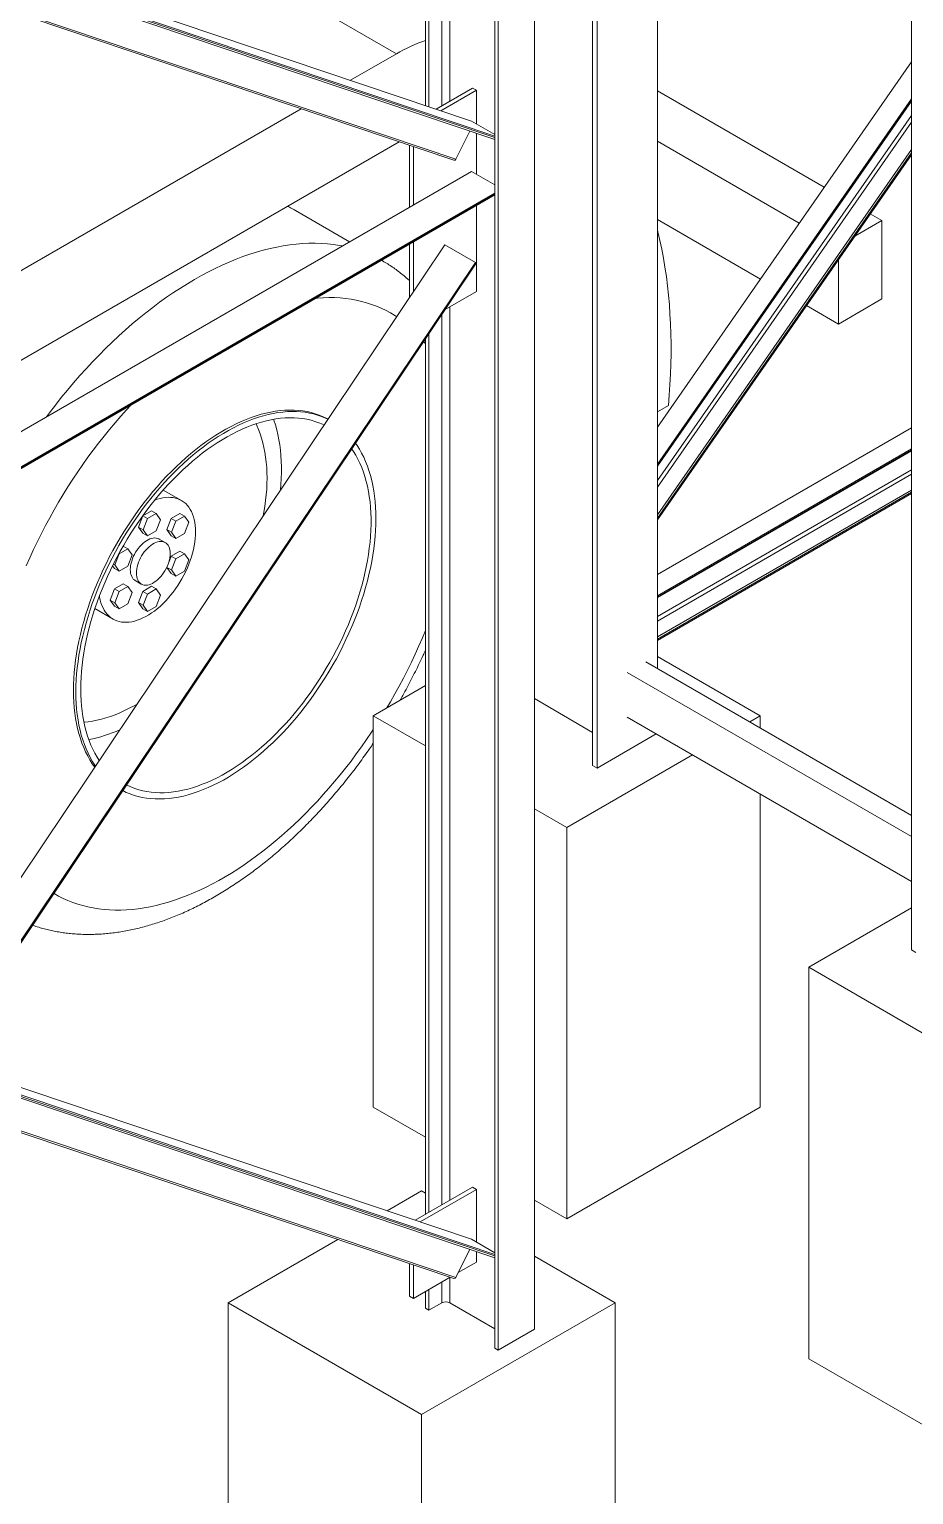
# Model space of a CAD drawing. Header units: millimetres. Extents: x 26816 to 90584, y 11074 to 56542.
# Drawn here: x 47872 to 49165, y 31324 to 33464 of the extents above; entities that cross this region are included whole.
import ezdxf

# ---------------------------------------------------------------- set-up
doc = ezdxf.new("R2010")
doc.units = ezdxf.units.MM
doc.layers.add('MAU_TÍM', color=4, linetype='Continuous', lineweight=25)
doc.layers.add('MAU_XAM', color=8, linetype='Continuous')
doc.layers.add('MAU_XANH', color=5, linetype='Continuous')

msp = doc.modelspace()

# ---------------------------------------------------------------- linework, layer by layer
at = {"layer": 'MAU_TÍM', "linetype": 'Continuous', "lineweight": 0}
for p, q in [((47934.1, 33702.1), (48408.9, 33428.1)), ((48341.8, 33389.3), (48408.9, 33428.1)), ((49034.1, 33233.1), (48790.4, 33373.8)), ((47146.3, 32699.2), (48269.5, 33347.6)), ((47003.2, 32486), (48412.6, 33299.6)), ((48997.6, 33180.7), (48790.4, 33300.3)), ((48340.2, 33153.5), (48261.3, 33199.1)), ((49118.4, 33184.4), (49101.4, 33194.2)), ((48940.9, 33099.1), (48790.4, 33186)), ((49078.6, 33161.5), (49118.4, 33184.4)), ((49118.4, 33184.4), (49118.4, 33070.1)), ((48388.6, 33125.6), (48387.1, 33126.5)), ((49054.8, 33033.4), (49054.8, 33127.2)), ((49118.4, 33070.1), (49054.8, 33033.4)), ((49054.8, 33033.4), (49008.2, 33060.3)), ((48448.8, 33007.8), (48451.3, 33004.5)), ((48790.4, 32905.3), (48806.2, 32914.4)), ((48094.7, 32775.7), (48068.1, 32791)), ((48038.3, 32753.3), (48031.9, 32736.8)), ((48051, 32760.6), (48038.3, 32753.3)), ((48038.3, 32753.3), (48045, 32749.4)), ((48038.7, 32733), (48045, 32749.4)), ((48045, 32749.4), (48057.7, 32756.7)), ((48051, 32760.6), (48057.7, 32756.7)), ((48057.7, 32756.7), (48064.1, 32747.7)), ((48064.1, 32747.7), (48057.7, 32731.3)), ((48079.6, 32749.6), (48073.3, 32733.2)), ((48092.4, 32756.9), (48079.6, 32749.6)), ((48079.6, 32749.6), (48086.3, 32745.7)), ((48080, 32729.3), (48086.3, 32745.7)), ((48086.3, 32745.7), (48099.1, 32753)), ((48092.4, 32756.9), (48099.1, 32753)), ((48099.1, 32753), (48105.4, 32744)), ((48105.4, 32744), (48099.1, 32727.6)), ((48031.9, 32736.8), (48038.3, 32727.8)), ((48031.9, 32736.8), (48038.7, 32733)), ((48038.3, 32727.8), (48045, 32723.9)), ((48045, 32723.9), (48038.7, 32733)), ((48057.7, 32731.3), (48045, 32723.9)), ((48073.3, 32733.2), (48079.6, 32724.1)), ((48073.3, 32733.2), (48080, 32729.3)), ((48079.6, 32724.1), (48086.3, 32720.2)), ((48086.3, 32720.2), (48080, 32729.3)), ((48099.1, 32727.6), (48086.3, 32720.2)), ((48003.7, 32698), (48016.4, 32705.3)), ((48009.7, 32709.2), (48009.3, 32709)), ((48009.7, 32709.2), (48016.4, 32705.3)), ((48016.4, 32705.3), (48022.8, 32696.2)), ((48071, 32714.3), (48062.2, 32719.4)), ((48092.4, 32701.8), (48079.6, 32694.4)), ((48092.4, 32701.8), (48099.1, 32697.9)), ((47994.1, 32680.5), (47997, 32676.4)), ((47995.2, 32682.8), (47997.3, 32681.6)), ((47997.3, 32681.6), (48003.7, 32698)), ((48003.7, 32672.5), (47997.3, 32681.6)), ((48003.3, 32698.2), (48003.7, 32698)), ((48016.4, 32679.8), (48003.7, 32672.5)), ((48022.8, 32696.2), (48016.4, 32679.8)), ((48073.6, 32679), (48073.3, 32678)), ((48079.6, 32694.4), (48076, 32685.1)), ((48079.6, 32694.4), (48086.3, 32690.6)), ((48080, 32674.2), (48086.3, 32690.6)), ((48086.3, 32690.6), (48099.1, 32697.9)), ((48099.1, 32697.9), (48105.4, 32688.9)), ((48105.4, 32688.9), (48099.1, 32672.5)), ((47997, 32676.4), (48003.7, 32672.5)), ((48027.2, 32658.8), (48036, 32653.7)), ((48073.3, 32678), (48079.6, 32669)), ((48073.3, 32678), (48080, 32674.2)), ((48079.6, 32669), (48086.3, 32665.1)), ((48086.3, 32665.1), (48080, 32674.2)), ((48099.1, 32672.5), (48086.3, 32665.1)), ((47997, 32646.7), (47990.6, 32630.3)), ((48009.7, 32654.1), (47997, 32646.7)), ((47997, 32646.7), (48003.7, 32642.8)), ((47997.3, 32626.4), (48003.7, 32642.8)), ((48003.7, 32642.8), (48016.4, 32650.2)), ((48009.7, 32654.1), (48016.4, 32650.2)), ((48016.4, 32650.2), (48022.8, 32641.1)), ((48022.8, 32641.1), (48016.4, 32624.7)), ((48038.3, 32643), (48031.9, 32626.6)), ((48051, 32650.4), (48038.3, 32643)), ((48038.3, 32643), (48045, 32639.1)), ((48038.7, 32622.7), (48045, 32639.1)), ((48045, 32639.1), (48057.7, 32646.5)), ((48051, 32650.4), (48057.7, 32646.5)), ((48057.7, 32646.5), (48064.1, 32637.4)), ((48064.1, 32637.4), (48057.7, 32621)), ((47968.1, 32617.8), (47994.7, 32602.5)), ((47990.6, 32630.3), (47997, 32621.3)), ((47990.6, 32630.3), (47997.3, 32626.4)), ((47997, 32621.3), (48003.7, 32617.4)), ((48003.7, 32617.4), (47997.3, 32626.4)), ((48016.4, 32624.7), (48003.7, 32617.4)), ((48031.9, 32626.6), (48038.3, 32617.6)), ((48031.9, 32626.6), (48038.7, 32622.7)), ((48038.3, 32617.6), (48045, 32613.7)), ((48045, 32613.7), (48038.7, 32622.7)), ((48057.7, 32621), (48045, 32613.7))]:
    msp.add_line(p, q, dxfattribs=at)
at = {"layer": 'MAU_TÍM', "linetype": 'Continuous', "lineweight": 0, "flags": 128}
for points in [[(48249.4, 33205.4), (48254, 33203.1), (48261.3, 33199.1)], [(48806.2, 32914.4), (48807.5, 32929.7), (48808.5, 32945), (48809.3, 32960.1), (48809.8, 32975), (48810.1, 32989.9), (48810.1, 33004.6), (48809.9, 33019.1), (48809.4, 33033.5), (48808.6, 33047.7), (48807.7, 33061.8), (48806.4, 33075.7), (48805, 33089.4), (48803.3, 33103), (48801.3, 33116.4), (48799.1, 33129.6), (48796.6, 33142.5), (48794, 33155.3), (48791, 33167.9), (48790.4, 33170.4)], [(47897.5, 32897.9), (47901.8, 32903.6), (47910.4, 32914.9), (47919.1, 32926), (47928, 32936.8), (47937, 32947.5), (47946.2, 32958), (47955.4, 32968.2), (47964.8, 32978.3), (47974.2, 32988.1), (47983.8, 32997.7), (47993.4, 33007), (48003.1, 33016.1), (48012.9, 33025), (48022.8, 33033.6), (48032.7, 33041.9), (48042.7, 33049.9), (48052.8, 33057.7), (48062.8, 33065.2), (48073, 33072.4), (48083.1, 33079.4), (48093.2, 33086), (48103.4, 33092.3), (48113.6, 33098.4), (48123.8, 33104.1), (48134, 33109.5), (48144.1, 33114.6), (48154.3, 33119.4), (48164.4, 33123.8), (48174.4, 33128), (48184.5, 33131.8), (48194.5, 33135.2), (48204.4, 33138.4), (48214.3, 33141.2), (48224.1, 33143.6), (48233.8, 33145.8), (48243.4, 33147.6), (48253, 33149), (48262.4, 33150.1), (48271.8, 33150.9), (48281, 33151.3), (48290.2, 33151.4), (48299.2, 33151.1), (48308.1, 33150.5), (48316.8, 33149.5), (48325.4, 33148.2), (48329.7, 33147.4)], [(48387.1, 33126.5), (48388.6, 33125.6), (48388.6, 33125.6)], [(48291.4, 33071.2), (48293.4, 33071.4), (48301.9, 33071.9), (48310.2, 33072.1), (48318.5, 33072), (48326.6, 33071.5), (48334.6, 33070.7), (48342.5, 33069.7), (48350.2, 33068.3), (48357.8, 33066.5), (48365.3, 33064.5), (48372.6, 33062.1), (48379.7, 33059.5), (48386.7, 33056.5), (48393.6, 33053.2), (48400.2, 33049.6), (48406.7, 33045.7), (48409.2, 33044.1)], [(47867.8, 32680.4), (47873, 32692.2), (47878.5, 32704), (47884.1, 32715.8), (47889.9, 32727.5), (47896, 32739.1), (47902.2, 32750.6), (47908.6, 32762), (47915.2, 32773.3), (47921.9, 32784.6), (47928.8, 32795.7), (47935.9, 32806.7), (47943.1, 32817.5), (47950.5, 32828.3), (47958, 32838.8), (47965.7, 32849.3), (47973.5, 32859.5), (47981.5, 32869.6), (47989.5, 32879.5), (47997.7, 32889.3), (48006, 32898.8), (48014.4, 32908.2), (48020.6, 32914.9)], [(48308.9, 32894.5), (48307.1, 32895.4), (48301.6, 32898.1), (48296, 32900.4), (48290.2, 32902.4), (48284.3, 32904.1), (48278.2, 32905.5), (48272, 32906.5), (48265.6, 32907.3), (48259.2, 32907.7), (48252.6, 32907.8), (48245.9, 32907.5), (48239.1, 32907), (48232.2, 32906.1), (48225.2, 32904.9), (48218.1, 32903.4), (48211, 32901.6), (48203.8, 32899.4), (48196.5, 32896.9), (48189.2, 32894.2), (48181.9, 32891.1), (48174.5, 32887.7), (48167.1, 32884), (48159.7, 32880), (48152.3, 32875.7), (48144.9, 32871.2), (48137.5, 32866.3), (48130.2, 32861.2), (48122.8, 32855.8), (48115.5, 32850.2), (48108.3, 32844.3), (48101.1, 32838.1), (48094, 32831.7), (48086.9, 32825.1), (48079.9, 32818.2), (48073, 32811.1), (48066.2, 32803.8), (48059.5, 32796.3), (48052.9, 32788.6), (48046.4, 32780.7), (48040.1, 32772.7), (48033.9, 32764.4), (48027.8, 32756), (48021.9, 32747.5), (48016.1, 32738.8), (48010.5, 32730), (48005, 32721.1), (47999.7, 32712), (47994.6, 32702.9), (47989.7, 32693.7), (47985, 32684.3), (47980.4, 32675), (47976.1, 32665.5), (47972, 32656), (47968.1, 32646.5), (47964.4, 32637), (47960.9, 32627.4), (47957.6, 32617.9), (47954.6, 32608.3), (47951.8, 32598.8), (47949.2, 32589.3), (47946.9, 32579.8), (47944.8, 32570.4), (47942.9, 32561.1), (47941.3, 32551.8), (47939.9, 32542.6), (47938.8, 32533.5), (47938, 32524.5), (47937.3, 32515.6), (47937, 32506.9), (47936.8, 32498.2)], [(47940.4, 32496.2), (47940.5, 32504.8), (47940.9, 32513.6), (47941.5, 32522.5), (47942.4, 32531.5), (47943.5, 32540.6), (47944.8, 32549.7), (47946.5, 32559), (47948.3, 32568.4), (47950.4, 32577.8), (47952.8, 32587.2), (47955.3, 32596.7), (47958.1, 32606.3), (47961.2, 32615.8), (47964.4, 32625.4), (47967.9, 32634.9), (47971.6, 32644.5), (47975.5, 32654), (47979.7, 32663.5), (47984, 32672.9), (47988.5, 32682.3), (47993.2, 32691.6), (47998.2, 32700.8), (48003.3, 32710), (48008.5, 32719), (48014, 32728), (48019.6, 32736.8), (48025.4, 32745.5), (48031.3, 32754), (48037.4, 32762.4), (48043.6, 32770.6), (48050, 32778.7), (48056.4, 32786.6), (48063, 32794.3), (48069.7, 32801.8), (48076.5, 32809.1), (48083.4, 32816.2), (48090.4, 32823), (48097.5, 32829.7), (48104.6, 32836.1), (48111.8, 32842.2), (48119.1, 32848.1), (48126.4, 32853.8), (48133.7, 32859.2), (48141.1, 32864.3), (48148.5, 32869.1), (48155.9, 32873.7), (48163.3, 32878), (48170.7, 32882), (48178.1, 32885.6), (48185.4, 32889), (48192.8, 32892.1), (48200.1, 32894.9), (48207.3, 32897.4), (48214.5, 32899.5), (48221.6, 32901.3), (48228.7, 32902.9), (48235.7, 32904.1), (48242.6, 32904.9), (48249.4, 32905.5), (48256.1, 32905.7), (48262.7, 32905.6), (48269.2, 32905.2), (48275.5, 32904.5), (48281.7, 32903.4), (48287.8, 32902.1), (48293.7, 32900.4), (48299.5, 32898.4), (48305.1, 32896), (48308.8, 32894.3)], [(47947.4, 32500.3), (47947.6, 32508.8), (47947.9, 32517.4), (47948.6, 32526.1), (47949.4, 32535), (47950.6, 32543.9), (47951.9, 32553), (47953.5, 32562.1), (47955.4, 32571.3), (47957.5, 32580.6), (47959.8, 32589.9), (47962.4, 32599.2), (47965.2, 32608.6), (47968.2, 32618), (47971.5, 32627.4), (47975, 32636.8), (47978.6, 32646.2), (47982.6, 32655.6), (47986.7, 32664.9), (47991, 32674.1), (47995.5, 32683.3), (48000.2, 32692.5), (48005.1, 32701.5), (48010.2, 32710.5), (48015.5, 32719.3), (48020.9, 32728.1), (48026.5, 32736.7), (48032.2, 32745.2), (48038.1, 32753.5), (48044.2, 32761.7), (48050.4, 32769.7), (48056.7, 32777.6), (48063.1, 32785.2), (48069.6, 32792.7), (48076.3, 32800), (48083, 32807), (48089.9, 32813.9), (48096.8, 32820.5), (48103.8, 32826.9), (48110.8, 32833), (48118, 32838.9), (48125.1, 32844.6), (48132.3, 32850), (48139.6, 32855.1), (48146.8, 32859.9), (48154.1, 32864.5), (48161.4, 32868.8), (48168.7, 32872.7), (48175.9, 32876.4), (48183.2, 32879.8), (48190.4, 32882.9), (48197.6, 32885.7), (48204.7, 32888.2), (48211.8, 32890.3), (48218.9, 32892.2), (48225.8, 32893.7), (48232.7, 32894.9), (48239.5, 32895.8), (48246.2, 32896.4), (48252.8, 32896.6), (48259.3, 32896.5), (48265.6, 32896.1), (48271.9, 32895.4), (48278, 32894.3), (48284, 32893), (48289.8, 32891.3), (48295.5, 32889.3), (48301, 32887), (48303.1, 32886)], [(48229.1, 32894.3), (48229.7, 32892.8), (48231.9, 32886), (48233.9, 32879.1), (48235.6, 32871.9), (48237.1, 32864.5), (48238.4, 32857), (48239.4, 32849.2), (48240.1, 32841.3), (48240.6, 32833.2), (48240.9, 32824.9), (48240.9, 32816.5), (48240.6, 32808), (48240.1, 32799.3), (48239.4, 32790.9)], [(48203.6, 32887.8), (48204.8, 32885.2), (48207.4, 32879.3), (48209.7, 32873.1), (48211.8, 32866.7), (48213.6, 32860.1), (48215.2, 32853.3), (48216.6, 32846.3), (48217.7, 32839.1), (48218.6, 32831.7), (48219.2, 32824.1), (48219.5, 32816.4), (48219.7, 32808.5), (48219.5, 32800.4), (48219.2, 32792.3), (48218.6, 32784), (48217.7, 32775.6), (48216.6, 32767.1), (48215.2, 32758.5), (48214.3, 32753.5)], [(48349.1, 32859.3), (48351.2, 32856.2), (48354.7, 32850.7), (48358, 32844.9), (48361, 32838.9), (48363.8, 32832.6), (48366.4, 32826), (48368.7, 32819.3), (48370.8, 32812.3), (48372.7, 32805.1), (48374.3, 32797.7), (48375.6, 32790), (48376.8, 32782.2), (48377.6, 32774.2), (48378.3, 32766.1), (48378.6, 32757.8), (48378.8, 32749.3), (48378.6, 32740.7), (48378.3, 32731.9), (48377.6, 32723), (48376.8, 32714), (48375.6, 32704.9), (48374.3, 32695.7), (48372.7, 32686.5), (48370.8, 32677.1), (48368.7, 32667.7), (48366.4, 32658.2), (48363.8, 32648.7), (48361, 32639.2), (48358, 32629.7), (48354.7, 32620.1), (48351.2, 32610.5), (48347.5, 32601), (48343.6, 32591.5), (48339.5, 32582), (48335.1, 32572.6), (48330.6, 32563.2), (48325.9, 32553.9), (48321, 32544.7), (48315.9, 32535.5), (48310.6, 32526.5), (48305.1, 32517.5), (48299.5, 32508.7), (48293.7, 32500), (48287.8, 32491.5), (48281.7, 32483.1), (48275.5, 32474.9), (48269.2, 32466.8), (48262.7, 32458.9), (48256.1, 32451.2), (48249.4, 32443.7), (48242.6, 32436.4), (48235.7, 32429.3), (48228.7, 32422.5), (48221.6, 32415.8), (48214.5, 32409.4), (48207.3, 32403.3), (48200.1, 32397.4), (48192.8, 32391.7), (48185.4, 32386.3), (48178.1, 32381.2), (48170.7, 32376.4), (48163.3, 32371.8), (48155.9, 32367.5), (48148.5, 32363.5), (48141.1, 32359.8), (48133.7, 32356.5), (48126.4, 32353.4), (48119.1, 32350.6), (48111.8, 32348.1), (48104.6, 32346), (48097.5, 32344.1), (48090.4, 32342.6), (48083.4, 32341.4), (48076.5, 32340.5), (48069.7, 32340), (48063, 32339.8), (48056.4, 32339.8), (48050, 32340.3), (48043.6, 32341), (48037.4, 32342.1), (48031.3, 32343.4), (48025.4, 32345.1), (48019.6, 32347.1), (48014, 32349.5), (48008.8, 32352)], [(48343.5, 32850.9), (48345.9, 32847.3), (48349.3, 32841.8), (48352.5, 32836), (48355.4, 32830), (48358.1, 32823.7), (48360.5, 32817.2), (48362.7, 32810.5), (48364.7, 32803.6), (48366.4, 32796.4), (48367.9, 32789), (48369.2, 32781.4), (48370.2, 32773.7), (48370.9, 32765.8), (48371.4, 32757.7), (48371.7, 32749.4), (48371.7, 32741), (48371.4, 32732.4), (48370.9, 32723.8), (48370.2, 32715), (48369.2, 32706.1), (48367.9, 32697), (48366.4, 32688), (48364.7, 32678.8), (48362.7, 32669.5), (48360.5, 32660.3), (48358.1, 32650.9), (48355.4, 32641.6), (48352.5, 32632.2), (48349.3, 32622.8), (48345.9, 32613.4), (48342.4, 32604), (48338.6, 32594.6), (48334.5, 32585.3), (48330.3, 32576), (48325.9, 32566.7), (48321.3, 32557.6), (48316.5, 32548.5), (48311.5, 32539.5), (48306.3, 32530.6), (48301, 32521.8), (48295.5, 32513.1), (48289.8, 32504.5), (48284, 32496.1), (48278, 32487.9), (48271.9, 32479.8), (48265.6, 32471.8), (48259.3, 32464.1), (48252.8, 32456.5), (48246.2, 32449.1), (48239.5, 32442), (48232.7, 32435), (48225.8, 32428.3), (48218.9, 32421.8), (48211.8, 32415.5), (48204.7, 32409.5), (48197.6, 32403.7), (48190.4, 32398.2), (48183.2, 32392.9), (48175.9, 32388), (48168.7, 32383.3), (48161.4, 32378.8), (48154.1, 32374.7), (48146.8, 32370.9), (48139.6, 32367.3), (48132.3, 32364.1), (48125.1, 32361.2), (48118, 32358.5), (48110.8, 32356.2), (48103.8, 32354.2), (48096.8, 32352.5), (48089.9, 32351.1), (48083, 32350.1), (48076.3, 32349.4), (48069.6, 32349), (48063.1, 32348.9), (48056.7, 32349.1), (48050.4, 32349.7), (48044.2, 32350.6), (48038.1, 32351.8), (48032.2, 32353.3), (48026.5, 32355.2), (48020.9, 32357.3), (48015.5, 32359.8), (48014.4, 32360.3)], [(48055.4, 32776), (48059.2, 32777.4), (48063.3, 32778.6), (48067.3, 32779.5), (48071.2, 32780.1), (48075.1, 32780.4), (48078.8, 32780.3), (48082.4, 32779.9), (48085.9, 32779.2), (48089.2, 32778.2), (48092.4, 32776.9), (48095.4, 32775.2), (48098.2, 32773.3), (48100.9, 32771.1), (48103.3, 32768.6), (48105.5, 32765.8), (48107.6, 32762.7), (48109.4, 32759.4), (48110.9, 32755.8), (48112.3, 32752), (48113.4, 32747.9), (48114.3, 32743.7), (48114.9, 32739.3), (48115.2, 32734.7), (48115.4, 32729.9), (48115.2, 32725), (48114.9, 32720), (48114.3, 32714.8), (48113.4, 32709.6), (48112.3, 32704.3), (48110.9, 32698.9), (48109.4, 32693.5), (48107.6, 32688.1), (48105.5, 32682.7), (48103.3, 32677.3), (48100.9, 32672), (48098.2, 32666.7), (48095.4, 32661.5), (48092.4, 32656.4), (48089.2, 32651.4), (48085.9, 32646.5), (48082.4, 32641.8), (48078.8, 32637.3), (48075.1, 32632.9), (48071.2, 32628.8), (48067.3, 32624.8), (48063.3, 32621.1), (48059.2, 32617.6), (48055.1, 32614.3), (48050.9, 32611.4), (48046.8, 32608.7), (48042.6, 32606.3), (48038.4, 32604.1), (48034.2, 32602.3), (48030.1, 32600.8), (48026, 32599.6), (48022, 32598.7), (48018.1, 32598.1), (48014.3, 32597.8), (48010.5, 32597.9), (48006.9, 32598.2), (48003.4, 32598.9), (48000.1, 32600), (47996.9, 32601.3), (47993.9, 32602.9), (47991.1, 32604.9), (47988.5, 32607.1), (47986, 32609.6), (47983.8, 32612.4), (47981.8, 32615.5), (47980, 32618.8), (47978.4, 32622.4), (47977, 32626.2), (47975.9, 32630.2), (47975.1, 32634.5), (47974.8, 32636.3)], [(48019.9, 32674.8), (48020, 32677.8), (48020.4, 32680.8), (48021, 32684), (48021.9, 32687.2), (48023, 32690.5), (48024.3, 32693.7), (48025.9, 32696.9), (48027.6, 32700), (48029.5, 32702.9), (48031.6, 32705.8), (48033.8, 32708.4), (48036.1, 32710.9), (48038.5, 32713.2), (48040.9, 32715.2), (48043.4, 32716.9), (48045.9, 32718.3), (48048.4, 32719.5), (48050.9, 32720.3), (48053.3, 32720.8), (48055.6, 32721), (48057.8, 32720.9), (48059.8, 32720.4), (48061.7, 32719.6), (48062.2, 32719.4)], [(48028.8, 32669.7), (48028.9, 32672.7), (48029.3, 32675.7), (48029.9, 32678.9), (48030.8, 32682.1), (48031.9, 32685.4), (48033.2, 32688.6), (48034.7, 32691.8), (48036.4, 32694.8), (48038.4, 32697.8), (48040.4, 32700.7), (48042.6, 32703.3), (48044.9, 32705.8), (48047.3, 32708.1), (48049.8, 32710.1), (48052.2, 32711.8), (48054.8, 32713.2), (48057.2, 32714.4), (48059.7, 32715.2), (48062.1, 32715.7), (48064.4, 32715.9), (48066.6, 32715.8), (48068.6, 32715.3), (48070.6, 32714.5), (48072.3, 32713.4), (48073.8, 32712), (48075.1, 32710.3), (48076.2, 32708.4), (48077.1, 32706.2), (48077.7, 32703.7), (48078.1, 32701.1), (48078.2, 32698.3), (48078.1, 32695.3), (48077.7, 32692.2), (48077.1, 32689.1), (48076.2, 32685.8), (48075.1, 32682.6), (48073.8, 32679.4), (48072.3, 32676.2), (48070.6, 32673.1), (48068.6, 32670.1), (48066.6, 32667.3), (48064.4, 32664.6), (48062.1, 32662.1), (48059.7, 32659.9), (48057.2, 32657.9), (48054.8, 32656.2), (48052.2, 32654.7), (48049.8, 32653.6), (48047.3, 32652.7), (48044.9, 32652.2), (48042.6, 32652), (48040.4, 32652.2), (48038.4, 32652.6), (48036.4, 32653.4), (48034.7, 32654.5), (48033.2, 32655.9), (48031.9, 32657.6), (48030.8, 32659.6), (48029.9, 32661.8), (48029.3, 32664.2), (48028.9, 32666.9), (48028.8, 32669.7)], [(48027.2, 32658.8), (48025.9, 32659.6), (48024.3, 32661), (48023, 32662.7), (48021.9, 32664.7), (48021, 32666.9), (48020.4, 32669.3), (48020, 32672), (48019.9, 32674.8)], [(48451.3, 32586), (48446.8, 32575.1), (48441.7, 32563.3), (48436.3, 32551.4), (48430.8, 32539.7), (48425.1, 32528), (48419.1, 32516.3), (48413, 32504.7), (48406.7, 32493.3), (48400.2, 32481.9), (48394.9, 32472.9)], [(47936.8, 32498.2), (47937, 32489.8), (47937.3, 32481.4), (47938, 32473.3), (47938.8, 32465.3), (47939.9, 32457.5), (47941.3, 32449.9), (47942.9, 32442.5), (47944.8, 32435.3), (47946.9, 32428.3), (47949.2, 32421.5), (47951.8, 32415), (47954.6, 32408.7), (47957.6, 32402.6), (47960.9, 32396.8), (47964.4, 32391.3), (47967.9, 32386.2)], [(47968.9, 32387.7), (47967.9, 32389.3), (47964.4, 32394.8), (47961.2, 32400.6), (47958.1, 32406.6), (47955.3, 32412.9), (47952.8, 32419.5), (47950.4, 32426.2), (47948.3, 32433.2), (47946.5, 32440.4), (47944.8, 32447.8), (47943.5, 32455.5), (47942.4, 32463.3), (47941.5, 32471.2), (47940.9, 32479.4), (47940.5, 32487.7), (47940.4, 32496.2)], [(47974.6, 32396.1), (47971.5, 32400.9), (47968.2, 32406.5), (47965.2, 32412.4), (47962.4, 32418.6), (47959.8, 32425), (47957.5, 32431.6), (47955.4, 32438.4), (47953.5, 32445.5), (47951.9, 32452.8), (47950.6, 32460.2), (47949.4, 32467.9), (47948.6, 32475.7), (47947.9, 32483.8), (47947.6, 32491.9), (47947.4, 32500.3)], [(48029.7, 32478.4), (48025.3, 32475.8), (48018.4, 32472.2), (48011.5, 32468.8), (48004.7, 32465.7), (47997.9, 32462.9), (47991.1, 32460.4), (47984.3, 32458.2), (47977.7, 32456.3), (47971.1, 32454.8), (47964.5, 32453.6), (47958.1, 32452.7), (47952.1, 32452.1)], [(48375, 32441.1), (48372.6, 32437.5), (48365.3, 32426.7), (48357.8, 32416), (48350.2, 32405.5), (48342.5, 32395.2), (48334.6, 32385), (48326.6, 32375), (48318.5, 32365.1), (48310.2, 32355.5), (48301.9, 32346.1), (48293.4, 32336.8), (48284.9, 32327.8), (48276.2, 32318.9), (48267.5, 32310.3), (48258.7, 32301.9), (48249.8, 32293.7), (48240.9, 32285.8), (48231.8, 32278.1), (48222.8, 32270.7), (48213.7, 32263.5), (48204.5, 32256.6), (48195.3, 32249.9), (48186.1, 32243.6), (48176.9, 32237.4), (48167.6, 32231.6), (48158.3, 32226), (48149.1, 32220.8), (48139.8, 32215.8), (48130.6, 32211.1), (48121.3, 32206.7), (48112.1, 32202.6), (48103, 32198.8), (48093.8, 32195.3), (48084.7, 32192.1), (48075.7, 32189.2), (48066.7, 32186.6), (48057.8, 32184.4), (48049, 32182.5), (48040.2, 32180.8), (48031.5, 32179.5), (48022.9, 32178.5), (48014.4, 32177.9), (48006, 32177.5), (47997.7, 32177.5), (47989.5, 32177.8), (47981.5, 32178.4), (47973.5, 32179.3), (47965.7, 32180.6), (47958, 32182.1), (47950.5, 32184), (47943.1, 32186.2), (47935.9, 32188.7), (47928.8, 32191.6), (47921.9, 32194.7), (47915.2, 32198.1), (47908.6, 32201.9), (47908.3, 32202.1)]]:
    msp.add_lwpolyline(points, dxfattribs=at)
at = {"layer": 'MAU_TÍM', "linetype": 'Continuous', "lineweight": 0}
for centre, radius, start, end in [((48530.2, 33220.5), 240.5, 109.1481, 120.3058), ((47923.8, 32618.7), 195.3, 280.4321, 294.4532)]:
    msp.add_arc(centre, radius, start, end, dxfattribs=at)
for points, knots in [([(48261.3, 33199), (48260.2, 33199.7), (48256.6, 33201.8), (48252.7, 33203.9), (48249.8, 33205.3), (48249.5, 33205.4)], [0, 0, 0, 0, 0.294385, 0.919763, 1, 1, 1, 1]), ([(48428, 33096.7), (48427.5, 33097.2), (48424.9, 33099.6), (48420, 33103.8), (48413.3, 33109.1), (48406.6, 33114.1), (48399.6, 33118.9), (48393.6, 33122.7), (48389.9, 33124.8), (48388.6, 33125.6)], [0, 0, 0, 0, 0.04457, 0.218391, 0.391645, 0.564426, 0.73683, 0.908958, 1, 1, 1, 1]), ([(48414.1, 32483.9), (48415.4, 32486.3), (48418.9, 32492.5), (48424.4, 32502.6), (48430.5, 32514.2), (48436.5, 32525.9), (48442.3, 32537.7), (48447.2, 32548.2), (48450.2, 32554.7), (48451.3, 32557.3)], [0, 0, 0, 0, 0.099122, 0.258575, 0.418039, 0.57752, 0.737025, 0.896561, 1, 1, 1, 1]), ([(47877, 32155.4), (47877.3, 32155.3), (47880.2, 32154.2), (47886, 32152.4), (47894.2, 32150.1), (47902.5, 32148), (47911, 32146.3), (47919.5, 32144.8), (47928.2, 32143.7), (47937.1, 32142.8), (47946, 32142.2), (47955, 32141.9), (47964.1, 32142), (47973.3, 32142.3), (47982.6, 32142.9), (47992, 32143.9), (48001.5, 32145.1), (48011, 32146.7), (48020.6, 32148.5), (48030.3, 32150.7), (48040, 32153.2), (48049.8, 32156), (48059.6, 32159), (48069.4, 32162.4), (48079.2, 32166.1), (48089.1, 32170), (48098.9, 32174.3), (48108.8, 32178.8), (48118.6, 32183.7), (48128.4, 32188.7), (48138.2, 32194.1), (48148, 32199.8), (48157.8, 32205.7), (48167.5, 32211.8), (48177.2, 32218.2), (48186.8, 32224.9), (48196.4, 32231.8), (48205.9, 32238.9), (48215.3, 32246.3), (48224.7, 32253.9), (48234, 32261.7), (48243.2, 32269.8), (48252.4, 32278), (48261.4, 32286.5), (48270.4, 32295.2), (48279.3, 32304), (48288.1, 32313.1), (48296.7, 32322.3), (48305.3, 32331.7), (48313.7, 32341.3), (48322.1, 32351.1), (48330.3, 32361.1), (48338.4, 32371.1), (48346.4, 32381.4), (48354.2, 32391.8), (48361.9, 32402.3), (48368.8, 32412.1), (48373.1, 32418.4), (48375, 32421.1)], [0, 0, 0, 0, 0.001973, 0.018958, 0.03599, 0.053077, 0.070228, 0.087449, 0.104748, 0.122128, 0.139596, 0.157152, 0.1748, 0.19254, 0.210371, 0.228291, 0.246298, 0.264387, 0.282555, 0.300795, 0.319101, 0.337468, 0.355888, 0.374355, 0.392863, 0.411404, 0.429974, 0.448566, 0.467174, 0.485796, 0.504425, 0.523059, 0.541693, 0.560325, 0.578952, 0.597572, 0.616184, 0.634787, 0.653379, 0.671961, 0.690531, 0.709089, 0.727635, 0.746169, 0.764692, 0.783203, 0.801704, 0.820193, 0.838673, 0.857143, 0.875604, 0.894056, 0.912501, 0.930938, 0.949369, 0.967794, 0.986214, 1, 1, 1, 1])]:
    msp.add_open_spline(points, degree=3, knots=knots, dxfattribs=at)
at = {"layer": 'MAU_XAM', "linetype": 'Continuous', "lineweight": 0}
for p, q in [((48940.6, 32461.4), (48790.4, 32548.1)), ((48451.3, 32505.5), (48375, 32461.4)), ((48375, 32461.4), (48451.3, 32417.3)), ((48375, 32461.4), (48375, 31889.8)), ((48925.1, 32452.4), (48940.6, 32461.4)), ((48940.6, 32461.4), (48940.6, 32443.4)), ((48657.8, 32298.1), (48841.7, 32404.2)), ((48940.6, 32347.1), (48940.6, 31889.8)), ((48610.4, 32325.4), (48657.8, 32298.1)), ((48657.8, 32298.1), (48657.8, 31726.5)), ((49161.6, 32180.7), (49011.4, 32094)), ((49011.4, 32094), (49011.4, 31522.4)), ((49011.4, 32094), (49294.2, 31930.7)), ((48375, 31889.8), (48451.3, 31845.7)), ((48657.8, 31726.5), (48940.6, 31889.8)), ((48445.7, 31767.4), (48395.2, 31738.3)), ((48451.3, 31764.2), (48445.7, 31767.4)), ((48610.4, 31753.9), (48657.8, 31726.5)), ((48323, 31696.6), (48162.8, 31604.1)), ((48728.5, 31604.1), (48610.4, 31672.3)), ((48162.8, 31604.1), (48445.7, 31440.9)), ((48162.8, 31604.1), (48162.8, 31032.6)), ((48445.7, 31440.9), (48728.5, 31604.1)), ((48728.5, 31604.1), (48728.5, 31032.6)), ((49011.4, 31522.4), (49294.2, 31359.1)), ((48445.7, 31440.9), (48445.7, 30869.3))]:
    msp.add_line(p, q, dxfattribs=at)
at = {"layer": 'MAU_XANH', "linetype": 'Continuous', "lineweight": 0}
for p, q in [((49161.6, 32119.5), (49161.6, 35163.2)), ((48695.6, 32388.5), (48695.6, 34726.4)), ((48702, 32384.8), (48702, 34730.1)), ((48610.4, 31565.4), (48610.4, 34677.2)), ((48552.4, 31537.6), (48552.4, 34643.7)), ((48557.4, 31534.7), (48557.4, 34646.6)), ((48486.7, 33358.9), (48486.7, 34605.8)), ((48451.3, 33352.5), (48451.3, 34585.4)), ((48456.3, 33350.8), (48456.3, 34588.2)), ((48475.4, 33352.4), (48475.4, 34599.3)), ((48790.4, 32530.2), (48790.4, 33903.6)), ((47084.8, 33796.5), (48552.4, 33303)), ((48552.4, 33305.7), (47087.7, 33798.1)), ((48552.4, 33307.8), (47089.9, 33799.5)), ((48518.5, 33329.9), (47744, 33590.3)), ((47707.9, 33536.5), (48492.6, 33272.6)), ((48495.7, 33274.2), (47709.4, 33538.6)), ((48790.4, 32882.9), (49161.6, 33416.3)), ((48466.7, 33347.3), (48519.9, 33378.1)), ((48473.8, 33344.9), (48525.6, 33374.8)), ((48519.9, 33378.1), (48525.6, 33374.8)), ((48525.6, 33374.8), (48525.6, 33325.8)), ((48790.4, 32828.8), (49161.6, 33362.1)), ((48790.4, 32826.3), (49161.6, 33359.6)), ((48790.4, 32825.6), (49161.6, 33358.9)), ((48518.5, 33329.9), (48552.4, 33310.3)), ((48790.4, 32804.7), (49161.6, 33338.1)), ((48790.4, 32795), (49161.6, 33328.3)), ((48515.9, 33315.3), (48495.7, 33274.2)), ((48525.6, 33312.1), (48525.6, 33252.3)), ((48428, 33204.2), (48428, 33294.4)), ((48433.7, 33207.4), (48433.7, 33292.5)), ((48790.4, 32754.8), (49161.6, 33288.1)), ((48790.4, 32749.9), (49161.6, 33283.3)), ((48790.4, 32747.4), (49161.6, 33280.7)), ((48518.5, 33256.4), (46939.5, 32344.9)), ((48518.5, 33256.4), (48552.4, 33236.8)), ((48552.4, 33224.6), (46939.5, 32293.5)), ((48552.4, 33222.9), (46939.5, 32291.8)), ((46939.5, 32290.8), (48552.4, 33221.9)), ((46939.5, 32290.8), (48521.4, 33204)), ((48521.5, 33204.1), (48521.4, 33204)), ((48525.6, 33206.4), (48525.6, 33080.9)), ((47691.9, 31974.7), (48479.6, 33149)), ((48428, 33072.1), (48428, 33150.1)), ((48433.7, 33080.5), (48433.7, 33153.3)), ((48524.2, 33123.3), (48479.6, 33149)), ((47736.4, 31949), (48524.2, 33123.3)), ((47737.6, 31948.6), (48525, 33122.6)), ((47738.2, 31948.5), (48525.4, 33122.1)), ((48525, 33122.6), (48524.2, 33123.3)), ((48525.6, 33080.9), (48480.2, 33054.6)), ((48475.4, 31747), (48475.4, 33047.5)), ((48486.7, 31753.6), (48486.7, 33058.4)), ((48451.3, 31733.2), (48451.3, 33011.7)), ((48456.3, 31736), (48456.3, 33019.1)), ((49161.6, 32882), (48790.4, 32667.7)), ((49161.6, 32851), (48790.4, 32636.7)), ((49161.6, 32849), (48790.4, 32634.7)), ((48790.4, 32634), (49161.6, 32848.3)), ((49161.6, 32820.6), (48790.4, 32606.3)), ((49161.6, 32814), (48790.4, 32599.7)), ((49161.6, 32791), (48790.4, 32576.7)), ((49161.6, 32787.7), (48790.4, 32573.4)), ((49161.6, 32785.7), (48790.4, 32571.4)), ((49161.6, 32315.9), (48773.1, 32540.2)), ((49161.6, 32284.8), (48746.2, 32524.7)), ((48610.4, 32486.3), (48695.6, 32437.1)), ((49161.6, 32219.5), (48746.2, 32459.3)), ((48702, 32384.8), (48788.6, 32434.8)), ((48695.6, 32388.5), (48702, 32384.8)), ((46944.8, 32210.4), (48552.4, 31669.9)), ((48552.4, 31672.6), (46947.9, 32212.1)), ((48552.4, 31674.7), (46948.7, 32213.8)), ((49168, 32115.8), (49161.6, 32119.5)), ((48518.5, 31696.8), (47744, 31957.2)), ((47707.9, 31903.4), (48492.6, 31639.5)), ((48495.7, 31641.2), (47709.4, 31905.5)), ((48436.3, 31724.5), (48519.9, 31772.8)), ((48443.4, 31722.1), (48525.6, 31769.5)), ((48519.9, 31772.8), (48525.6, 31769.5)), ((48525.6, 31769.5), (48525.6, 31692.7)), ((48518.5, 31696.8), (48552.4, 31677.2)), ((48515.9, 31682.2), (48495.7, 31641.2)), ((48525.6, 31679), (48525.6, 31663.3)), ((48428, 31613.5), (48428, 31661.3)), ((48433.7, 31610.3), (48433.7, 31659.4)), ((48525.6, 31663.3), (48499.1, 31648.1)), ((48487.4, 31641.3), (48433.7, 31610.3)), ((48475.4, 31604.1), (48475.4, 31634.4)), ((48486.7, 31604.1), (48486.7, 31640.9)), ((48428, 31613.5), (48433.7, 31610.3)), ((48451.3, 31596), (48451.3, 31620.5)), ((48456.3, 31593.1), (48456.3, 31623.3)), ((48456.3, 31593.1), (48451.3, 31596)), ((48475.4, 31604.1), (48456.3, 31593.1)), ((48552.4, 31566.2), (48486.7, 31604.1)), ((48610.4, 31565.4), (48557.4, 31534.7)), ((48557.4, 31534.7), (48552.4, 31537.6))]:
    msp.add_line(p, q, dxfattribs=at)
at = {"layer": 'MAU_XANH', "linetype": 'Continuous', "lineweight": 0, "flags": 128}
msp.add_lwpolyline([(48525.4, 33122.1), (48525.4, 33122.1), (48525.4, 33122.2), (48525.3, 33122.4), (48525, 33122.6)], dxfattribs=at)
at = {"layer": 'MAU_XANH', "linetype": 'Continuous', "lineweight": 0}
for centre, radius, start, end in [((48493.3, 33275.2), 2.62, 256.2009, 339.2965), ((48493.3, 31642.1), 2.62, 256.2009, 339.2965), ((48481, 31593.2), 12.3, 62.6097, 117.3903)]:
    msp.add_arc(centre, radius, start, end, dxfattribs=at)

doc.saveas('drawing.dxf')
